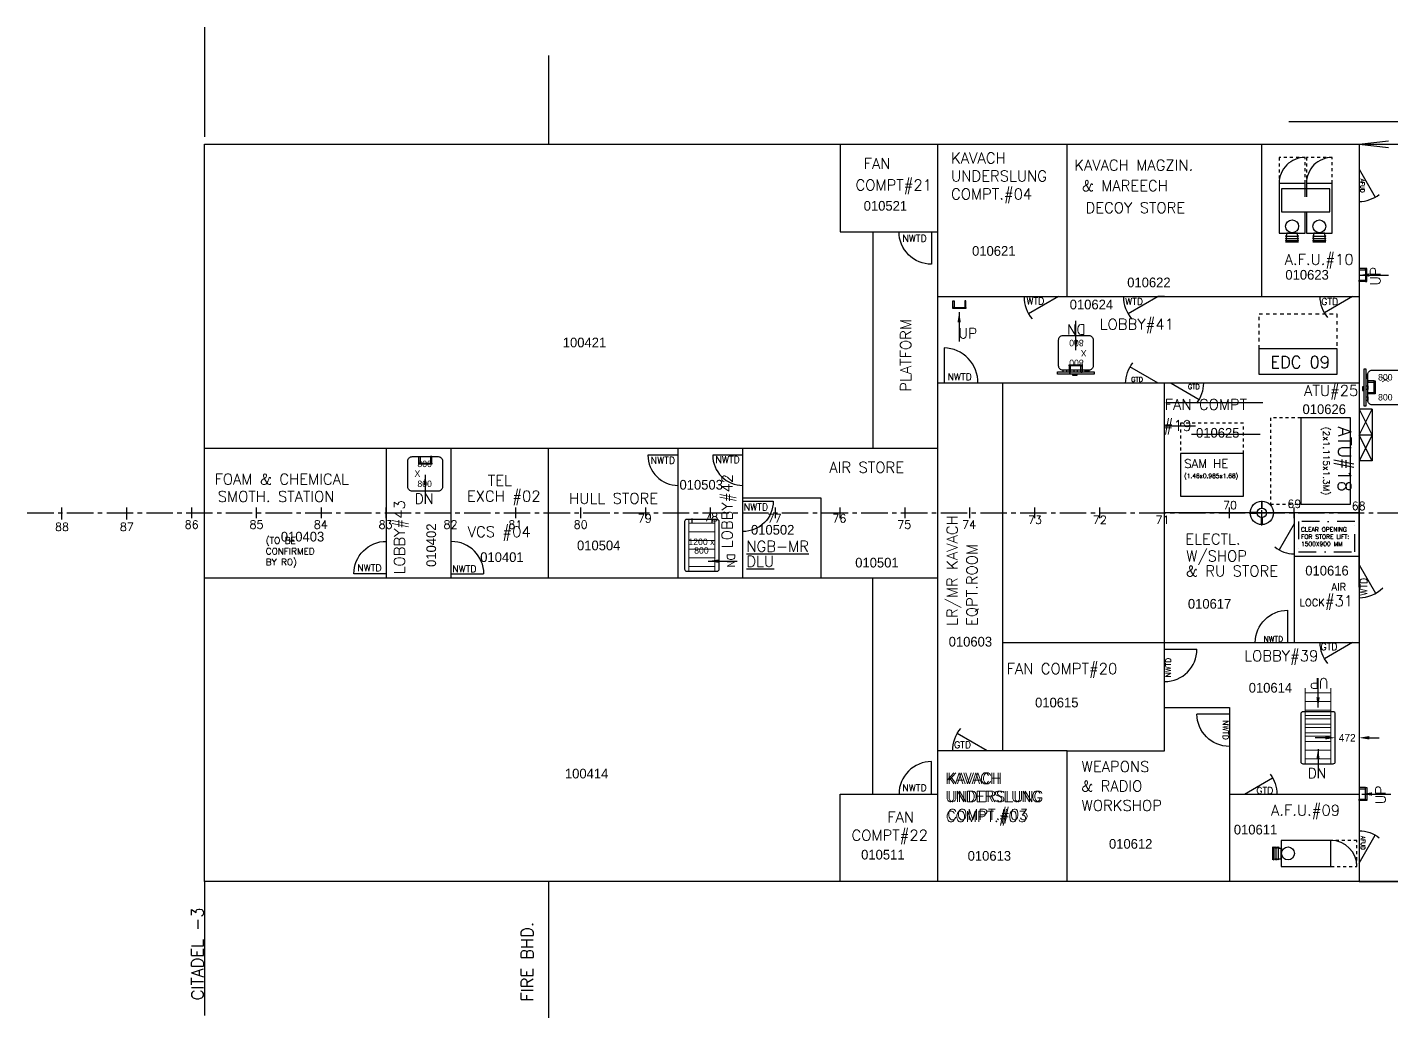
# Model space of a CAD drawing. Header units: inches. Extents: x -439515 to 171412, y -8673 to 415183.
# Drawn here: x 32084 to 59140, y 158342 to 177976 of the extents above; entities that cross this region are included whole.
import ezdxf
from ezdxf.enums import TextEntityAlignment as Align

# ---------------------------------------------------------------- set-up
doc = ezdxf.new("R2010")
doc.units = ezdxf.units.IN
doc.header["$LTSCALE"] = 700
doc.header["$MEASUREMENT"] = 0
doc.header["$PDMODE"] = 34
for name, pattern in [('CENTER2', [1.125, 0.75, -0.125, 0.125, -0.125]), ('DASHDOT', [1, 0.5, -0.25, 0, -0.25]), ('DOT', [0.2, 0.1, -0.1])]:
    doc.linetypes.add(name, pattern=pattern)
for name, color, linetype in [('00', 7, 'Continuous'), ('01', 7, 'Continuous'), ('01 DECK', 7, 'Continuous'), ('COMPT.NOS', 4, 'Continuous'), ('COMPTNAME', 7, 'Continuous'), ('EDC', 7, 'Continuous'), ('GTD', 20, 'Continuous'), ('HATCH', 142, 'Continuous'), ('HATCHES', 7, 'Continuous'), ('LIGHT_BULKHEADS', 7, 'Continuous'), ('NWTD', 7, 'Continuous'), ('UP-DOWN', 7, 'Continuous'), ('WHTD', 191, 'Continuous')]:
    doc.layers.add(name, color=color, linetype=linetype)
doc.layers.add('LADDER', color=7, linetype='Continuous', lineweight=15)
doc.styles.add('ROMANS', font='romans')
doc.styles.add('style1', font='romans.shx', dxfattribs={"height": 250})
doc.dimstyles.get("Standard").update_dxf_attribs({"dimtxt": 150.18, "dimasz": 200.18, "dimexe": 0.8, "dimexo": 0.625, "dimgap": 0.09, "dimtad": 0, "dimtih": 1, "dimtoh": 1, "dimdec": 0, "dimzin": 0, "dimdsep": 46, "dimtxsty": 'Standard', "dimcen": 8.09, "dimclrd": 40, "dimclre": 40, "dimadec": 0, "dimazin": 0, "dimtfac": 1, "dimtdec": 0, "dimtofl": 0, "dimtmove": 0, "dimatfit": 3, "dimfxl": 1, "dimtolj": 1, "dimtzin": 0, "dimarcsym": 0})

# ---------------------------------------------------------------- blocks, each defined once
blk = doc.blocks.new('DLN', base_point=(36758, 6815))
at = {"linetype": 'Continuous'}
blk.add_lwpolyline([(37258, 6815), (37258, 7815, 0.414214), (36258, 6815)], format="xyb", dxfattribs=at)
blk = doc.blocks.new('H 800x800')
at = {"layer": 'HATCH'}
blk.add_lwpolyline([(51335, -32897), (51935, -32897, -0.414214), (52035, -32997), (52035, -33597, -0.414214), (51935, -33697), (51335, -33697, -0.414214), (51235, -33597), (51235, -32997, -0.414214)], format="xyb", close=True, dxfattribs=at)
at = {"layer": 'HATCHES'}
for s, p in [('800', (51455, -33139)), ('  X', (51277, -33364)), ('800', (51455, -33600))]:
    blk.add_text(s, height=150, dxfattribs=at).set_placement(p)
blk = doc.blocks.new('L1', base_point=(121652, 116332))
blk.add_line((121652, 116207), (121652, 116457))
blk = doc.blocks.new('fghghj')
at = {"color": 3, "linetype": 'Continuous'}
blk.add_lwpolyline([(318315, -37952), (318615, -37952), (318615, -37927), (318315, -37927)], close=True, dxfattribs=at)
at = {"layer": '00', "color": 3}
for points in [[(318345, -38102), (318345, -37952), (318315, -37952), (318315, -38102)], [(318585, -38102), (318585, -37952), (318615, -37952), (318615, -38102)]]:
    blk.add_lwpolyline(points, close=True, dxfattribs=at)
at = {"layer": '01', "color": 4, "linetype": 'ByBlock'}
blk.add_line((318615, -37927), (318615, -37927), dxfattribs=at)
blk.add_line((318615, -37927), (318615, -37927), dxfattribs=at)
blk = doc.blocks.new('WT DOORS')
at = {"color": 7}
blk.add_line((30323, -121880), (29948, -121230), dxfattribs=at)
at = {"linetype": 'ByBlock'}
blk.add_arc((30323, -121880), 750, 89.9395, 128.584, dxfattribs=at)
blk = doc.blocks.new('atu18plan1')
at = {"layer": '01', "color": 4, "linetype": 'DOT'}
blk.add_lwpolyline([(123293, 182076), (122593, 182076), (122593, 180076), (123293, 180076)], dxfattribs=at)
at = {"layer": '01', "color": 3, "linetype": 'ByBlock'}
blk.add_lwpolyline([(123293, 182076), (123293, 180076), (124443, 180076), (124443, 182076)], close=True, dxfattribs=at)
at = {"insert": (124461, 181867), "char_height": 400, "width": 1855.09, "attachment_point": 1, "rotation": 270, "style": 'ROMANS'}
blk.add_mtext('{\\H0.75x;ATU#18\\P\\H0.5x;(2x1.115x1.3M)\\P }', dxfattribs=at)
blk = doc.blocks.new('A$C49E2739F')
at = {"layer": 'LADDER', "color": 3}
for p, q in [((112, 600), (1312, 600)), ((200, 600), (200, 0)), ((400, 600), (400, 0)), ((600, 600), (600, 0)), ((800, 600), (800, 0)), ((1000, 600), (1000, 0)), ((1200, 600), (1200, 0)), ((112, 0), (1312, 0))]:
    blk.add_line(p, q, dxfattribs=at)
blk = doc.blocks.new('*D247')
at = {"layer": '01', "color": 40, "linetype": 'ByBlock', "lineweight": -2, "transparency": 16777216}
for p, q in [((57822, 163891), (57622, 163891)), ((58022, 163892), (58022, 163892)), ((58494, 163892), (58494, 163892)), ((58694, 163891), (58894, 163891))]:
    blk.add_line(p, q, dxfattribs=at)
at = {"layer": '01', "color": 40, "linetype": 'ByBlock', "transparency": 16777216}
for points in [[(57822, 163925), (57822, 163858), (58022, 163891)], [(58694, 163925), (58694, 163858), (58494, 163891)]]:
    blk.add_solid(points, dxfattribs=at)
at = {"layer": 'Defpoints', "color": 0, "linetype": 'ByBlock', "transparency": 16777216}
for p in [(58022, 163891), (58494, 163891), (58494, 163891)]:
    blk.add_point(p, dxfattribs=at)
at = {"layer": '01', "color": 0, "linetype": 'ByBlock', "transparency": 16777216, "insert": (58258, 163891), "char_height": 150.2, "attachment_point": 5}
blk.add_mtext('\\A1;472', dxfattribs=at)
blk = doc.blocks.new('DRW', base_point=(42299, 4033))
at = {"linetype": 'Continuous'}
blk.add_line((41799, 4033), (42665, 4533), dxfattribs=at)
blk.add_arc((41799, 4033), 1000, 0, 40, dxfattribs=at)
blk = doc.blocks.new('PILAR')
at = {"color": 4, "linetype": 'DASHDOT'}
for p, q in [((145253, 170303), (145253, 170883)), ((144963, 170593), (145543, 170593))]:
    blk.add_line(p, q, dxfattribs=at)
at = {"color": 4}
for points in [[(145247, 170853), (145247, 170703), (145259, 170703), (145259, 170853)], [(144993, 170587), (145143, 170587), (145143, 170599), (144993, 170599)], [(145247, 170333), (145247, 170483), (145259, 170483), (145259, 170333)], [(145513, 170587), (145363, 170587), (145363, 170599), (145513, 170599)]]:
    blk.add_lwpolyline(points, close=True, dxfattribs=at)
for radius in [270, 110]:
    blk.add_circle((145253, 170593), radius, dxfattribs=at)
blk = doc.blocks.new('DLW', base_point=(36724, 4033))
at = {"linetype": 'Continuous'}
blk.add_line((37224, 4033), (36358, 4533), dxfattribs=at)
blk.add_arc((37224, 4033), 1000, 140, 180, dxfattribs=at)
blk = doc.blocks.new('DRN', base_point=(41665, 6815))
at = {"linetype": 'Continuous'}
blk.add_line((41160, 6825), (41160, 7825), dxfattribs=at)
blk.add_arc((41160, 6825), 1000, 0, 90, dxfattribs=at)
blk = doc.blocks.new('SAMHEFWD')
at = {"layer": '01', "color": 4, "linetype": 'DOT'}
blk.add_lwpolyline([(178047, 621815), (178047, 622515), (176587, 622515), (176587, 621815)], dxfattribs=at)
at = {"layer": '01', "color": 5, "linetype": 'ByBlock'}
blk.add_lwpolyline([(178047, 621815), (176587, 621815), (176587, 620830), (178047, 620830)], close=True, dxfattribs=at)
at = {"insert": (176671, 621683), "char_height": 120, "width": 1424.45, "attachment_point": 1}
blk.add_mtext('{\\Fromans.shx|c0;\\H1.667x;SAM HE}\\P{\\Fromans.shx|c0;\\H0.8333x;(1.46x0.985x1.68)}', dxfattribs=at)
blk = doc.blocks.new('afu08plan1')
at = {"layer": '01', "linetype": 'ByBlock'}
for p, q in [((186710, 190704), (186410, 190704)), ((186710, 190653), (186410, 190653)), ((187340, 190704), (187040, 190704)), ((187340, 190653), (187040, 190653)), ((186710, 190602), (186410, 190602)), ((186437, 190577), (186437, 190530)), ((186684, 190577), (186684, 190530)), ((187340, 190602), (187040, 190602)), ((187067, 190577), (187067, 190530)), ((187314, 190577), (187314, 190530))]:
    blk.add_line(p, q, dxfattribs=at)
for points in [[(186710, 190730), (186410, 190730)], [(186437, 190730), (186410, 190704), (186437, 190679), (186410, 190653), (186437, 190628), (186410, 190602), (186437, 190577)], [(186684, 190730), (186710, 190704), (186684, 190679), (186710, 190653), (186684, 190628), (186710, 190602), (186684, 190577)], [(187340, 190730), (187040, 190730)], [(187067, 190730), (187040, 190704), (187067, 190679), (187040, 190653), (187067, 190628), (187040, 190602), (187067, 190577)], [(187314, 190730), (187340, 190704), (187314, 190679), (187340, 190653), (187314, 190628), (187340, 190602), (187314, 190577)], [(186860, 190037), (186860, 190530), (186260, 190530), (186260, 189380), (186860, 189380), (186860, 189692)], [(186437, 190530), (186684, 190530)], [(186890, 189692), (186890, 189380), (187490, 189380), (187490, 190530), (186890, 190530), (186890, 190037)], [(187067, 190530), (187314, 190530)]]:
    blk.add_lwpolyline(points, dxfattribs=at)
blk.add_lwpolyline([(186318, 189504), (187435, 189504), (187435, 190037), (186318, 190037)], close=True, dxfattribs=at)
at = {"layer": '01', "color": 4, "linetype": 'DOT'}
for points in [[(186260, 189380), (186260, 188780), (186860, 188780), (186860, 189380)], [(186890, 189380), (186890, 188780), (187490, 188780), (187490, 189380)]]:
    blk.add_lwpolyline(points, dxfattribs=at)
at = {"layer": '01', "linetype": 'ByBlock'}
for centre in [(186560, 190374), (187190, 190374)]:
    blk.add_circle(centre, 150, dxfattribs=at)
for centre in [(186260, 189380), (186890, 189380)]:
    blk.add_arc(centre, 600, 270, 0, dxfattribs=at)
blk = doc.blocks.new('afu07plan1')
at = {"layer": '01', "linetype": 'ByBlock'}
for p, q in [((196054, 190795), (195754, 190795)), ((196054, 190744), (195754, 190744)), ((196054, 190693), (195754, 190693)), ((195781, 190668), (195781, 190621)), ((196028, 190668), (196028, 190621))]:
    blk.add_line(p, q, dxfattribs=at)
blk.add_lwpolyline([(195604, 189471), (196204, 189471), (196204, 190621), (195604, 190621)], close=True, dxfattribs=at)
for points in [[(196054, 190821), (195754, 190821)], [(195781, 190821), (195754, 190795), (195781, 190770), (195754, 190744), (195781, 190719), (195754, 190693), (195781, 190668)], [(195781, 190621), (196028, 190621)], [(196028, 190821), (196054, 190795), (196028, 190770), (196054, 190744), (196028, 190719), (196054, 190693), (196028, 190668)]]:
    blk.add_lwpolyline(points, dxfattribs=at)
at = {"layer": '01', "color": 4, "linetype": 'DOT'}
blk.add_lwpolyline([(195604, 189471), (195604, 188871), (196204, 188871), (196204, 189471)], dxfattribs=at)
at = {"layer": '01', "linetype": 'ByBlock'}
blk.add_circle((195904, 190465), 150, dxfattribs=at)
blk.add_arc((195604, 189471), 600, 270, 0, dxfattribs=at)
blk = doc.blocks.new('htch88')
at = {"color": 5}
blk.add_line((163022, 672855), (162597, 672855), dxfattribs=at)
for points in [[(163447, 672805), (163447, 672855), (162597, 672855), (162597, 672805)], [(162810, 672855), (162810, 672895), (162722, 672895), (162722, 672855)], [(162985, 672855), (162985, 672895), (163072, 672895), (163072, 672855)], [(163094, 672775), (163094, 672805), (163004, 672805), (163004, 672775)], [(163235, 672855), (163235, 672895), (163322, 672895), (163322, 672855)]]:
    blk.add_lwpolyline(points, close=True, dxfattribs=at)
at = {"layer": 'HATCH'}
blk.add_lwpolyline([(162722, 673695), (163322, 673695, -0.414214), (163422, 673595), (163422, 672995, -0.414214), (163322, 672895), (162722, 672895, -0.414214), (162622, 672995), (162622, 673595, -0.414214)], format="xyb", close=True, dxfattribs=at)
at = {"color": 3, "linetype": 'Continuous', "xscale": -1}
blk.add_blockref('fghghj', (481487, 710997), dxfattribs=at)
at = {"layer": 'HATCHES'}
for p in [(162861, 673134), (163323, 673134)]:
    blk.add_text('800', height=150, rotation=90, dxfattribs=at).set_placement(p)
blk.add_text('  X', height=150, dxfattribs=at).set_placement((162664, 673228))

msp = doc.modelspace()

# ---------------------------------------------------------------- linework, layer by layer
at = {"color": 3}
msp.add_line((57103, 176107.9), (62023.3, 176107.9), dxfattribs=at)
for p, q in [((48205.3, 175658.2), (48205.3, 173922.6)), ((48205.3, 173922.6), (50134.4, 173922.6)), ((58493.7, 166879.9), (58493.7, 168509.8)), ((51420.4, 165777.5), (58493.7, 165777.5)), ((48205.3, 162776.7), (50134.4, 162776.7)), ((48205.3, 161041), (48205.3, 162776.7))]:
    msp.add_line(p, q)
at = {"color": 7}
for p, q in [((50134.3, 175658.2), (50134.3, 161041)), ((52706.4, 172636.5), (52706.4, 175658.1)), ((56564.6, 172636.5), (56564.6, 175658.2)), ((58493.7, 175658.1), (58493.7, 161041.2)), ((58493.7, 175658.1), (58493.7, 161041.2)), ((48848.2, 173922.6), (48848.2, 169635.6)), ((50134.4, 172636.5), (58493.7, 172636.5)), ((35595.8, 169635.7), (50134.3, 169635.7)), ((40488.8, 167063.6), (40488.8, 169635.7)), ((42417.9, 167063.6), (42417.9, 169635.7)), ((46276.1, 167063.6), (46276.1, 169635.7)), ((37916.7, 168242.5), (37916.7, 168456.8)), ((39202.8, 168242.5), (39202.8, 168456.8)), ((35595.8, 167063.6), (50134.3, 167063.6)), ((48848.2, 162776.7), (48848.2, 167063.7)), ((55921.6, 162776.7), (58493.7, 162776.7))]:
    msp.add_line(p, q, dxfattribs=at)
at = {"color": 4}
for q in [(59077.5, 175724.6), (59077.5, 175591.5)]:
    msp.add_line((58493.7, 175658.1), q, dxfattribs=at)
at = {"color": 251}
for p, q in [((48668.1, 174898.5), (48666.8, 174898.5)), ((48667, 174889.9), (48668.1, 174889.9))]:
    msp.add_line(p, q, dxfattribs=at)
at = {"color": 5}
for p, q in [((52877.9, 171144.7), (53242.3, 171144.7)), ((32772.5, 168221), (32772.5, 168456.8)), ((32772.5, 168221), (32772.5, 168456.8)), ((34058.5, 168221), (34058.5, 168456.8))]:
    msp.add_line(p, q, dxfattribs=at)
at = {"color": 6}
for p, q in [((58493.7, 169892.9), (58750.9, 170407.3)), ((58493.7, 170407.3), (58750.9, 169892.9)), ((58750.9, 170407.3), (58493.7, 170407.3)), ((58750.9, 170407.3), (58750.9, 169378.5)), ((58750.9, 169378.5), (58493.7, 169892.9)), ((58750.9, 169892.9), (58493.7, 169378.5)), ((58750.9, 169892.9), (58493.7, 169892.9)), ((58750.9, 169378.5), (58493.7, 169378.5))]:
    msp.add_line(p, q, dxfattribs=at)
at = {"color": 7, "linetype": 'Continuous'}
msp.add_line((39202.8, 169635.7), (39202.8, 167063.6), dxfattribs=at)
at = {"color": 5, "linetype": 'CENTER2'}
msp.add_line((32084.2, 168349.6), (155284.5, 168349.6), dxfattribs=at)
msp.add_line((32084.2, 168349.6), (155284.5, 168349.6), dxfattribs=at)
at = {"linetype": 'Continuous'}
msp.add_line((56221.7, 162776.7), (56777.3, 163097.5), dxfattribs=at)
msp.add_lwpolyline([(85830.7, 161041.1), (77361.1, 161041.2), (75551.7, 161041.2), (75424.8, 161041.2), (75069.6, 161041.2), (67978.3, 161041.2), (67729.6, 161041.2), (63637.9, 161041.3), (50068.5, 161041.1), (48575.3, 161041.1), (35595.8, 161041), (35595.8, 175658.3), (48575.3, 175658.2), (50068.5, 175658.2), (63637.9, 175658), (67729.6, 175658), (67978.3, 175658.1), (75069.6, 175658.1), (75424.8, 175658.1), (75551.7, 175658.1), (77361.1, 175658.1), (85830.7, 175658.2)])
at = {"color": 4, "linetype": 'DOT'}
msp.add_lwpolyline([(56508.9, 171607.1), (56508.6, 172294.1), (58052.2, 172293.6), (58052.2, 171606.5)], dxfattribs=at)
at = {"color": 5}
for points in [[(52513.5, 171101.8), (52513.5, 171144.7), (53242.3, 171144.7), (53242.3, 171101.8)], [(52695.7, 171144.7), (52695.7, 171179), (52620.7, 171179), (52620.7, 171144.7)], [(52816.4, 171076.1), (52816.4, 171101.8), (52893.6, 171101.8), (52893.6, 171076.1)], [(52910.1, 171144.7), (52910.1, 171179), (52835, 171179), (52835, 171144.7)], [(53060.1, 171144.7), (53060.1, 171179), (53135.1, 171179), (53135.1, 171144.7)]]:
    msp.add_lwpolyline(points, close=True, dxfattribs=at)
at = {"linetype": 'ByBlock'}
msp.add_lwpolyline([(58493.7, 170921.8), (50134.3, 170921.8)], dxfattribs=at)
at = {"color": 7}
msp.add_lwpolyline([(57207.7, 167492.3), (58493.8, 167492.3), (58493.7, 168349.6), (57207.7, 168349.6)], close=True, dxfattribs=at)
at = {"linetype": 'DASHDOT'}
msp.add_lwpolyline([(57293.4, 167578), (58408, 167578), (58408, 168178.2), (57293.4, 168178.2)], close=True, dxfattribs=at)
at = {"linetype": 'Continuous', "extrusion": (0, 0, -1)}
msp.add_ellipse((56264.5, 162776.7), major_axis=(-112.4, 637.3), ratio=0.9254781, start_param=1.0834534, end_param=1.7325572, dxfattribs=at)
at = {"layer": '00'}
for p, q in [((51420.4, 170921.8), (51420.4, 165777.5)), ((44990.1, 167063.6), (44990.1, 169635.7))]:
    msp.add_line(p, q, dxfattribs=at)
msp.add_lwpolyline([(50935.4, 170921.8, 0.4142136), (50262.9, 171620.8), (50262.9, 170921.8)], format="xyb", dxfattribs=at)
for points in [[(54635.5, 164491.5), (55921.6, 164491.5), (55921.6, 163634.1), (55921.6, 161041)], [(52706.4, 161041), (52706.4, 163634.1)]]:
    msp.add_lwpolyline(points, dxfattribs=at)
at = {"layer": '01', "color": 4, "linetype": 'ByBlock'}
for p, q in [((35595.8, 177976.1), (35595.8, 175805.2)), ((42418, 177414.7), (42418, 175658.2)), ((58493.7, 175658.1), (67496.2, 175658)), ((35595.8, 161041), (35595.8, 158388.9)), ((42417.9, 161041.1), (42417.9, 158342))]:
    msp.add_line(p, q, dxfattribs=at)
at = {"layer": '01', "color": 2, "linetype": 'ByBlock'}
msp.add_line((57422, 174778.6), (57447.7, 174778.6), dxfattribs=at)
at = {"layer": '01', "color": 3, "linetype": 'ByBlock'}
msp.add_line((58493.7, 174147.4), (58493.7, 174147.4), dxfattribs=at)
at = {"layer": '01', "linetype": 'ByBlock'}
for p, q in [((54635.5, 172636.5), (54506.9, 172636.5)), ((54635.5, 165777.5), (54635.5, 170921.8)), ((57207.7, 168349.6), (54635.5, 168349.6)), ((58493.8, 167320.8), (58820.4, 166755)), ((52706.4, 163634.1), (50134.3, 163634.1))]:
    msp.add_line(p, q, dxfattribs=at)
at = {"layer": '01', "color": 1, "linetype": 'ByBlock'}
for p, q in [((57207.7, 167492.3), (57207.7, 165777.5)), ((51420.4, 165777.5), (51420.4, 163634.1)), ((54635.5, 163634.1), (54635.5, 165777.5)), ((52706.4, 163634.1), (54635.5, 163634.1))]:
    msp.add_line(p, q, dxfattribs=at)
at = {"layer": '01', "color": 4, "linetype": 'ByBlock'}
msp.add_lwpolyline([(58052.2, 171093.2), (56508.9, 171092.7), (56508.9, 171607.1), (58052.2, 171607.7)], close=True, dxfattribs=at)
at = {"layer": '01', "linetype": 'ByBlock'}
msp.add_arc((58493.8, 167320.8), 653.3, 270, 315.65498, dxfattribs=at)
at = {"layer": '01 DECK', "color": 4}
msp.add_line((58493.7, 161041.2), (64782.9, 161041.3), dxfattribs=at)
at = {"layer": 'COMPT.NOS', "color": 4, "linetype": 'ByBlock'}
msp.add_line((55167.1, 169908.9), (56534.4, 169908.9), dxfattribs=at)
at = {"layer": 'COMPTNAME', "color": 7, "linetype": 'ByBlock'}
for p, q in [((54662.6, 170536.3), (56585.1, 170536.3)), ((54647.7, 170075.8), (55247.3, 170075.8))]:
    msp.add_line(p, q, dxfattribs=at)
at = {"layer": 'HATCHES'}
for points in [[(45761.7, 168221), (45161.5, 168221, 0.4142136), (45118.7, 168178.2), (45118.7, 167235.1, 0.4142136), (45161.5, 167192.2), (45761.7, 167192.2, 0.4142136), (45804.6, 167235.1), (45804.6, 168178.2, 0.4142136)], [(57979.3, 164405.7), (57379.1, 164405.7, 0.4142136), (57336.2, 164362.8), (57336.2, 163419.7, 0.4142136), (57379.1, 163376.9), (57979.3, 163376.9, 0.4142136), (58022.1, 163419.7), (58022.1, 164362.8, 0.4142136)]]:
    msp.add_lwpolyline(points, format="xyb", close=True, dxfattribs=at)
at = {"layer": 'LIGHT_BULKHEADS'}
for p, q in [((45269.7, 168140.3), (45269.7, 168236.6)), ((45666.2, 168140.3), (45666.2, 168236.6))]:
    msp.add_line(p, q, dxfattribs=at)
at = {"layer": 'NWTD', "color": 7}
msp.add_line((40488.8, 167142.5), (41131.9, 167142.5), dxfattribs=at)
msp.add_arc((40495, 167138.8), 643, 0, 90, dxfattribs=at)
at = {"layer": 'WHTD', "color": 0, "linetype": 'Continuous'}
for p, q in [((46276.1, 168649.5), (47819.5, 168649.5)), ((47819.5, 168649.5), (47819.5, 167063.6))]:
    msp.add_line(p, q, dxfattribs=at)

# ---------------------------------------------------------------- block references
at = {"color": 220, "yscale": 0.8573749999999999, "zscale": 0.8573749999999999}
for p, xscale, rotation in [((84491.7, 70669.2), 0.8573749999999999, 180), ((-49989.7, 196919.8), -0.8573749999999999, 90), ((159260.7, 144923.8), -0.8573749999999999, 270)]:
    msp.add_blockref('WT DOORS', p, dxfattribs=dict(at, xscale=xscale, rotation=rotation))
at = {"color": 3, "linetype": 'Continuous', "yscale": 0.8573749999999999, "zscale": 0.8573749999999999, "rotation": 270}
for p, xscale in [((91161.4, 446109), 0.8573749999999999), ((91161.4, -110267.1), -0.8573749999999999)]:
    msp.add_blockref('fghghj', p, dxfattribs=dict(at, xscale=xscale))
at = {"rotation": 180}
for name, p, xscale, yscale, zscale in [('DRW', (52192, 172636.5), 0.6858999999401129, 0.6859000000399245, 0.6859), ('DRW', (54164, 172636.5), 0.6858999999401129, 0.6859000000399245, 0.6859), ('DLW', (58043.6, 172636.5), -0.6430312499999998, 0.6430312499999998, 0.6430312499999998), ('H 800x800', (97148.3, 142973.7), 0.8573749999999999, 0.8573749999999999, 0.8573749999999999), ('DLW', (58043.6, 165777.5), -0.6430312499999998, 0.6430312499999998, 0.6430312499999998)]:
    msp.add_blockref(name, p, dxfattribs=dict(at, xscale=xscale, yscale=yscale, zscale=zscale))
at = {"color": 5, "linetype": 'Continuous', "xscale": -0.8573749999999999, "yscale": 0.8573749999999999, "zscale": 0.8573749999999999, "rotation": 180}
for p in [(-222474.7, 139883.1), (-222474.6, 139883.1), (-233069.4, 136796.5)]:
    msp.add_blockref('fghghj', p, dxfattribs=at)
at = {"color": 5, "linetype": 'Continuous', "xscale": -0.8573749999999999, "yscale": 0.8573749999999999, "zscale": 0.8573749999999999}
msp.add_blockref('fghghj', (325915.6, 203801.1), dxfattribs=at)
msp.add_blockref('fghghj', (325915.6, 203801.1), dxfattribs=at)
at = {"xscale": 0.8573749999999999, "yscale": 0.8573749999999999, "zscale": 0.8573749999999999}
for name, p in [('H 800x800', (-4296, 197669.5)), ('PILAR', (-67971.4, 22087.2))]:
    msp.add_blockref(name, p, dxfattribs=at)
at = {"color": 5, "xscale": 0.8573749999999999, "yscale": 0.8573749999999999, "zscale": 0.8573749999999999}
for p in [(35344.6, 168349.6), (36630.7, 168349.6)]:
    msp.add_blockref('L1', p, dxfattribs=at)
at = {"color": 7}
for name, p, xscale, yscale, zscale in [('L1', (40488.8, 168349.6), 0.8573749999999999, 0.8573749999999999, 0.8573749999999999), ('L1', (41774.9, 168349.6), 0.8573749999999999, 0.8573749999999999, 0.8573749999999999), ('L1', (43061, 168349.6), 0.8573749999999999, 0.8573749999999999, 0.8573749999999999), ('L1', (44347, 168349.6), 0.8573749999999999, 0.8573749999999999, 0.8573749999999999), ('L1', (45633.1, 168349.6), 0.8573749999999999, 0.8573749999999999, 0.8573749999999999), ('L1', (46919.2, 168349.6), 0.8573749999999999, 0.8573749999999999, 0.8573749999999999), ('L1', (48205.2, 168349.6), 0.8573749999999999, 0.8573749999999999, 0.8573749999999999), ('L1', (49491.3, 168349.6), 0.8573749999999999, 0.8573749999999999, 0.8573749999999999), ('L1', (50777.3, 168349.6), 0.8573749999999999, 0.8573749999999999, 0.8573749999999999), ('L1', (50777.3, 168349.6), 0.8573749999999999, 0.8573749999999999, 0.8573749999999999), ('L1', (52063.4, 168349.6), 0.8573749999999999, 0.8573749999999999, 0.8573749999999999), ('L1', (53349.5, 168349.6), 0.8573749999999999, 0.8573749999999999, 0.8573749999999999), ('L1', (54635.5, 168349.6), 0.8573749999999999, 0.8573749999999999, 0.8573749999999999), ('L1', (55921.6, 168349.6), 0.8573749999999999, 0.8573749999999999, 0.8573749999999999), ('L1', (55921.6, 168349.6), 0.8573749999999999, 0.8573749999999999, 0.8573749999999999), ('L1', (57207.7, 168349.6), 0.8573749999999999, 0.8573749999999999, 0.8573749999999999), ('DRN', (56753.8, 165771.3), -0.6430312499999998, 0.6430312499999998, 0.6430312499999998)]:
    msp.add_blockref(name, p, dxfattribs=dict(at, xscale=xscale, yscale=yscale, zscale=zscale))
at = {"color": 7, "yscale": 0.6430312499999998, "zscale": 0.6430312499999998}
for p, xscale, rotation in [((54629.4, 165323.7), 0.6430312499999998, 270), ((55927.8, 164037.6), -0.6430312499999998, 90)]:
    msp.add_blockref('DRN', p, dxfattribs=dict(at, xscale=xscale, rotation=rotation))
at = {"color": 220, "xscale": -0.8573749999999999, "yscale": 0.8573749999999999, "zscale": 0.8573749999999999}
msp.add_blockref('WT DOORS', (84491.7, 265901.5), dxfattribs=at)
at = {"layer": '01', "linetype": 'ByBlock', "xscale": 0.8573749999999999, "yscale": 0.8573749999999999, "zscale": 0.8573749999999999}
for name, p, rotation in [('afu08plan1', (217657.2, 337252.4), 180), ('afu08plan1', (217657.2, 337252.4), 180), ('afu08plan1', (217657.2, 337252.4), 180), ('afu08plan1', (217657.2, 337252.4), 180), ('afu07plan1', (220383.8, -6364.7), 90), ('afu07plan1', (220383.8, -6364.7), 90), ('afu07plan1', (220383.8, -6364.7), 90), ('afu07plan1', (220383.8, -6364.7), 90)]:
    msp.add_blockref(name, p, dxfattribs=dict(at, rotation=rotation))
at = {"layer": '01', "color": 3, "linetype": 'ByBlock', "xscale": 0.8573749999999999, "yscale": 0.8573749999999999, "zscale": 0.8573749999999999, "rotation": 270}
msp.add_blockref('htch88', (-518258.4, 310607.2), dxfattribs=at)
at = {"layer": '01', "color": 3, "linetype": 'ByBlock', "xscale": 0.8573749999999999, "yscale": 0.8573749999999999, "zscale": 0.8573749999999999}
msp.add_blockref('atu18plan1', (-48372, 14128.5), dxfattribs=at)
at = {"layer": '01', "color": 1, "linetype": 'ByBlock', "xscale": 0.8573749999999999, "yscale": 0.8573749999999999, "zscale": 0.8573749999999999}
msp.add_blockref('SAMHEFWD', (-96448.9, -363603.6), dxfattribs=at)
at = {"layer": '01', "color": 4, "linetype": 'ByBlock', "xscale": -0.6858999999401129, "yscale": 0.6859000000399245, "zscale": 0.6859}
msp.add_blockref('DRW', (50777.3, 163634.1), dxfattribs=at)
at = {"layer": 'GTD', "xscale": 0.6001625000099811, "yscale": 0.6001625000099811, "zscale": 0.6001624999999999, "rotation": 90}
msp.add_blockref('DLW', (57207.7, 167835.2), dxfattribs=at)
at = {"layer": 'LIGHT_BULKHEADS', "color": 3, "extrusion": (0, 0, -1), "yscale": 0.8573749999999999, "zscale": -0.8573749999999999, "rotation": 270}
for p, xscale in [((-45718.7, 168317.2), 0.8573749999999999), ((-57936.3, 163752.3), -0.8573749999999999), ((-57936.3, 164501.9), 0.8573749999999999)]:
    msp.add_blockref('A$C49E2739F', p, dxfattribs=dict(at, xscale=xscale))
at = {"layer": 'NWTD', "color": 2}
for p, xscale, yscale, zscale, rotation in [((49692, 173922.6), -0.6430312499999998, 0.6430312499999998, 0.6430312499999998, 180), ((44990.1, 169193.2), 0.6001624999600753, 0.6001624999600753, 0.6001624999999999, 90), ((46276.1, 169193.2), 0.6001624999600753, 0.6001624999600753, 0.6001624999999999, 90), ((46276.1, 168280.7), -0.6001624999600753, 0.6001624999600753, 0.6001624999999999, 270), ((39202.8, 167464), -0.6430312499999998, 0.6430312499999998, 0.6430312499999998, 90)]:
    msp.add_blockref('DLN', p, dxfattribs=dict(at, xscale=xscale, yscale=yscale, zscale=zscale, rotation=rotation))
at = {"layer": 'NWTD', "color": 2, "xscale": 0.6430312499999998, "yscale": 0.6430312499999998, "zscale": 0.6430312499999998}
msp.add_blockref('DLN', (49692, 162776.7), dxfattribs=at)

# ---------------------------------------------------------------- texts
at = {"color": 7, "style": 'ROMANS'}
for s, height, rotation, p in [('AFUD', 80.64, 270, (58520.1, 174973)), ('NWTD', 108.37, 90, (54763.5, 165090.5, 0)), ('NWTD', 108.37, 270, (55793.6, 164238, 0)), ('AFUD', 80.64, 270, (58530.8, 161943.8))]:
    msp.add_text(s, height=height, rotation=rotation, dxfattribs=at).set_placement(p)
at = {"style": 'ROMANS'}
for s, p in [('WTD', (51897.2, 172483.1)), ('WTD', (53854.7, 172472.6)), ('GTD', (57742.1, 172471.3)), ('GTD', (57728.5, 165631.4))]:
    msp.add_text(s, height=135.47, dxfattribs=at).set_placement(p)
at = {"color": 7, "style": 'ROMANS'}
for s, height, p in [('NWTD', 135.47, (50331.6, 170980.3, 0)), ('GTD', 94.83, (53971.7, 170948, 0)), ('GTD', 94.83, (55099, 170804.1, 0)), ('NWTD', 108.37, (56600.4, 165795.8, 0)), ('GTD', 135.47, (50462.2, 163683.5))]:
    msp.add_text(s, height=height, dxfattribs=at).set_placement(p)
for s, p in [('70', (55934.2, 168502.4)), ('69', (57210.2, 168527.6)), ('68', (58485.1, 168487.8)), ('73', (52066, 168210.5)), ('72', (53352, 168210.5)), ('71', (54594.9, 168210.5))]:
    msp.add_text(s, height=162.04, dxfattribs=at).set_placement(p, align=Align.MIDDLE)
for s, p in [('79', (44329.5, 168160.5)), ('78', (45644.7, 168185.9)), ('77', (46901.7, 168160.5)), ('76', (48187.7, 168160.5)), ('88', (32772.6, 167993)), ('88', (32772.6, 167993)), ('87', (34058.6, 167993)), ('86', (35344.7, 168035.9)), ('85', (36630.7, 168035.9)), ('84', (37903.5, 168035.9)), ('83', (39189.5, 168035.9)), ('82', (40475.6, 168035.9)), ('81', (41761.7, 168035.9)), ('80', (43058.2, 168035.9)), ('75', (49473.8, 168035.9)), ('74', (50759.9, 168035.9))]:
    msp.add_text(s, height=162.04, dxfattribs=at).set_placement(p, align=Align.CENTER)
at = {"style": 'ROMANS'}
msp.add_text('DN', height=150.04, rotation=270, dxfattribs=at).set_placement((45963.6, 167541.2))
at = {"linetype": 'Continuous', "style": 'ROMANS'}
msp.add_text('GTD', height=135.47, dxfattribs=at).set_placement((56455.5, 162778.3))
at = {"color": 7, "style": 'ROMANS'}
for s, p in [('CITADEL -3', (35575.9, 160526.4)), ('FIRE BHD.', (42116.5, 160241.2))]:
    msp.add_text(s, height=235.78, rotation=90, dxfattribs=at).set_placement(p, align=Align.RIGHT)
at = {"attachment_point": 1}
for s, insert, char_height, width in [('{\\Fromans.shx|c0;CLEAR OPENING FOR STORE LIFT: 1500X900 MM}', (57341.8, 168063.8), 85.738, 1191.247), ('{\\Fromans.shx|c0;(TO BE CONFIRMED BY RO)}', (36813.7, 167867.9), 128.606, 1232.907)]:
    msp.add_mtext(s, dxfattribs=dict(at, insert=insert, char_height=char_height, width=width))
at = {"layer": '01', "linetype": 'ByBlock', "style": 'ROMANS'}
msp.add_text('WTD', height=135.47, rotation=90, dxfattribs=at).set_placement((58651.4, 166707.9))
at = {"layer": 'COMPT.NOS', "color": 4, "linetype": 'ByBlock', "char_height": 192.91, "width": 1570.243, "attachment_point": 1}
for s, insert in [('010521', (48670, 174533.3)), ('010621', (50818.8, 173638.9)), ('010623', (57031.8, 173165.6)), ('010622', (53895.5, 173014.6)), ('010624', (52754.9, 172576.5)), ('100421', (42702.9, 171823.9)), ('010626', (57371.8, 170501.4)), ('010625', (55260.5, 170033.3)), ('010503', (45017.2, 169003.7)), ('010502', (46434.6, 168110.8)), ('010403', (37111.9, 167975.2)), ('010504', (42984.7, 167800.9)), ('010401', (41065.9, 167568.5)), ('010501', (48502, 167460)), ('010616', (57426.7, 167300.8)), ('010617', (55098.4, 166643.6)), ('010603', (50355, 165892.6)), ('010614', (56304.7, 164979.3)), ('010615', (52068.6, 164686.2)), ('100414', (42745.1, 163277.8)), ('010611', (56009.3, 162167.3)), ('010612', (53533.7, 161884.7)), ('010511', (48619, 161670.6)), ('010613', (50731.2, 161647))]:
    msp.add_mtext(s, dxfattribs=dict(at, insert=insert))
at = {"layer": 'COMPT.NOS', "color": 4, "linetype": 'ByBlock', "insert": (39997.5, 167278.6), "char_height": 192.91, "width": 1570.243, "attachment_point": 1, "rotation": 90}
msp.add_mtext('010402', dxfattribs=at)
at = {"layer": 'COMPTNAME', "color": 7, "style": 'style1'}
for s, p in [('FAN', (49200.7, 175168)), ('COMPT#21', (50022.9, 174742.7)), ('LOBBY#41', (54820, 171982.5)), ('ATU#25', (58477, 170667.7)), ('LOBBY#39', (57684.9, 165408.6)), ('FAN', (49668.3, 162212.2)), ('COMPT#22', (49943.4, 161851.8))]:
    msp.add_text(s, height=214.34, dxfattribs=at).set_placement(p, align=Align.RIGHT)
at = {"layer": 'COMPTNAME', "linetype": 'ByBlock', "style": 'style1'}
for s, height, p in [('KAVACH MAGZIN.', 214.344, (52843.7, 175136.1)), (' & MAREECH ', 214.344, (52846.2, 174728.3)), ('DECOY STORE ', 214.344, (53068.8, 174291.6)), ('HULL STORE', 214.34, (42828.5, 168529.4))]:
    msp.add_text(s, height=height, dxfattribs=at).set_placement(p)
at = {"layer": 'COMPTNAME', "color": 42, "linetype": 'Continuous', "style": 'style1'}
for s, p in [('A.F.U.#10', (58385.8, 173267.1)), ('A.F.U.#09', (58115, 162347.7))]:
    msp.add_text(s, height=214.34, dxfattribs=at).set_placement(p, align=Align.RIGHT)
at = {"layer": 'COMPTNAME', "color": 7, "style": 'style1'}
msp.add_text('PLATFORM', height=214.34, rotation=90, dxfattribs=at).set_placement((49610.3, 170749.9))
at = {"layer": 'COMPTNAME', "color": 7, "linetype": 'ByBlock', "style": 'style1'}
for s, height, p in [('FAN COMPT', 214.34, (54638.1, 170391.9)), ('#19', 214.34, (54616.1, 169973.3)), ('ELECTL.', 214.34, (55049.3, 167723.3)), ('W/SHOP', 214.34, (55067.2, 167388.8)), ('& RU STORE', 214.34, (55058.3, 167090.2)), ('FAN COMPT#20', 214.344, (51501.5, 165154.3)), ('KAVACH ', 214.34, (50289.1, 162979.1)), ('UNDERSLUNG', 214.34, (50289.1, 162621.8)), ('COMPT.#03', 214.34, (50299.3, 162223.8))]:
    msp.add_text(s, height=height, dxfattribs=at).set_placement(p)
at = {"layer": 'COMPTNAME', "color": 7, "style": 'style1'}
for s, p in [('FOAM & CHEMICAL', (35796.6, 168911.1)), ('SMOTH. STATION', (35861.3, 168567.2))]:
    msp.add_text(s, height=214.344, dxfattribs=at).set_placement(p)
at = {"layer": 'COMPTNAME', "color": 3, "linetype": 'Continuous', "style": 'style1'}
for s, p in [('TEL', (41693.1, 168886.2)), ('EXCH #02', (42262.5, 168573.8)), ('VCS #04', (42066.4, 167868.5))]:
    msp.add_text(s, height=214.34, dxfattribs=at).set_placement(p, align=Align.RIGHT)
at = {"layer": 'COMPTNAME', "linetype": 'ByBlock', "style": 'style1'}
msp.add_text('LOBBY#43', height=214.34, rotation=90, dxfattribs=at).set_placement((39572.5, 167130.2))
at = {"layer": 'COMPTNAME', "color": 7, "linetype": 'ByBlock', "style": 'style1'}
for s, height, p in [('LR/MR KAVACH ', 214.344, (50531.8, 166108)), ('EQPT.ROOM', 214.34, (50923.5, 166108))]:
    msp.add_text(s, height=height, rotation=90, dxfattribs=at).set_placement(p)
at = {"layer": 'COMPTNAME', "color": 3, "style": 'style1'}
for s, p in [('%%UNGB-MR', (46343.7, 167579.3)), ('%%UDLU', (46343.7, 167281.6))]:
    msp.add_text(s, height=214.34, dxfattribs=at).set_placement(p)
at = {"layer": 'COMPTNAME', "color": 0, "linetype": 'ByBlock', "style": 'style1'}
for s, p in [('WEAPONS ', (52993.5, 163213.5)), ('& RADIO ', (52982.5, 162827.7)), ('WORKSHOP', (52993.5, 162441.9))]:
    msp.add_text(s, height=214.34, dxfattribs=at).set_placement(p)
at = {"layer": 'COMPTNAME', "color": 7, "char_height": 214.344, "width": 2526.928, "attachment_point": 1}
for s, insert, style in [('KAVACH UNDERSLUNG\\PCOMPT.#04', (50402.6, 175492.1), 'ROMANS'), ('KAVACH UNDERSLUNG\\PCOMPT.#04', (50402.6, 175492.1), 'style1'), ('KAVACH UNDERSLUNG\\PCOMPT.#03', (50330, 163193.4), 'ROMANS')]:
    msp.add_mtext(s, dxfattribs=dict(at, insert=insert, style=style))
at = {"layer": 'COMPTNAME', "insert": (47990.2, 169358.5), "char_height": 214.34, "width": 2465.848, "attachment_point": 1, "style": 'style1'}
msp.add_mtext('AIR STORE', dxfattribs=at)
at = {"layer": 'COMPTNAME', "insert": (45854.8, 167649.3), "char_height": 214.344, "width": 1092.296, "attachment_point": 1, "rotation": 90, "style": 'style1'}
msp.add_mtext('{\\Fromans.shx|c0;LOBBY#42}', dxfattribs=at)
at = {"layer": 'COMPTNAME', "color": 42, "linetype": 'Continuous', "insert": (57844.4, 166690.1), "char_height": 214.344, "width": 1742.681, "attachment_point": 5, "style": 'style1'}
msp.add_mtext('{\\H0.6734x;     AIR \\PLOCK}#31', dxfattribs=at)
at = {"layer": 'EDC', "color": 4, "style": 'ROMANS'}
msp.add_text('EDC 09', height=235.78, dxfattribs=at).set_placement((57915.6, 171220.8), align=Align.RIGHT)
at = {"layer": 'HATCHES', "insert": (45451.9, 167689.3), "char_height": 128.61, "width": 555.322, "attachment_point": 5, "line_spacing_factor": 0.8}
msp.add_mtext('1200 x 800', dxfattribs=at)
at = {"layer": 'NWTD', "color": 7, "style": 'ROMANS'}
for p in [(49437.5, 173726, 0), (44446.5, 169325, 0), (45731, 169336.3, 0), (46291.5, 168399.2), (38627.8, 167191.3, 0), (40510.6, 167173.1, 0), (49436.7, 162832.4, 0)]:
    msp.add_text('NWTD', height=135.47, dxfattribs=at).set_placement(p)
at = {"layer": 'UP-DOWN', "color": 7, "style": 'ROMANS'}
for p in [(58914.9, 172854.7), (59017.8, 162571)]:
    msp.add_text('UP', height=201.59, rotation=90, dxfattribs=at).set_placement(p)
at = {"layer": 'UP-DOWN', "style": 'ROMANS'}
for s, p in [('DN', (53071.7, 172084.8)), ('UP', (57886, 165071.4))]:
    msp.add_text(s, height=201.59, rotation=180, dxfattribs=at).set_placement(p)
for s, p in [('UP', (50548.8, 171809.3)), ('DN', (57472.2, 163090.1))]:
    msp.add_text(s, height=201.59, dxfattribs=at).set_placement(p)
at = {"layer": 'UP-DOWN', "color": 7, "style": 'ROMANS'}
msp.add_text('DN', height=201.59, dxfattribs=at).set_placement((39766.2, 168530.1))

# ---------------------------------------------------------------- dimensions: what is measured, and where the dimension line sits
at = {"layer": '01', "linetype": 'ByBlock'}
dim = msp.add_linear_dim(base=(58493.7, 163891.3), p1=(58022.1, 163891.3), p2=(58493.7, 163891.3), dimstyle='Standard', dxfattribs=at)
dim.commit()
dim.dimension.update_dxf_attribs({"geometry": '*D247', "text_midpoint": (58257.9, 163891.3)})

# ---------------------------------------------------------------- leaders
at = {"color": 3}
for points in [[(58498.6, 173065.2), (59076.3, 173065.2)], [(50563.1, 172327.9), (50563.1, 171750.3)], [(52877.9, 171576.1), (52877.9, 172153.7)], [(39974.4, 169103.7), (39974.4, 168526)], [(45586.3, 167392.9), (46163.9, 167392.9)], [(57679.1, 164492.3), (57679.1, 165070)], [(57679.2, 163665.7), (57679.2, 163088)], [(58547.4, 162776.7), (59125, 162776.7)]]:
    msp.add_leader(points, dimstyle='Standard', dxfattribs=at)

doc.saveas('drawing.dxf')
